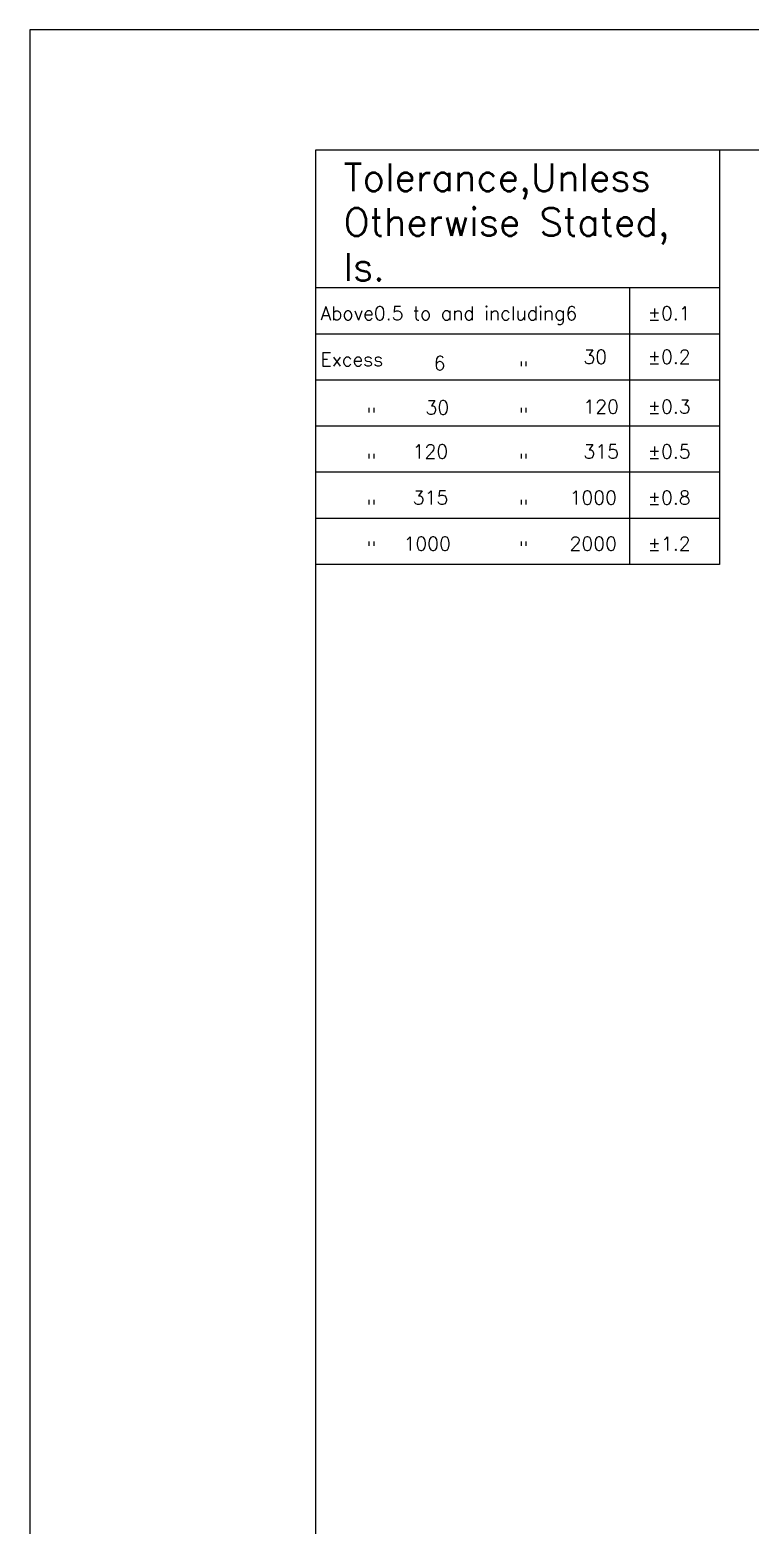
# Model space of a CAD drawing. Extents: x 14808 to 20058, y -13198 to -11680.
# Drawn here: x 18377.5 to 18455.6, y -12393.8 to -12231.5 of the extents above; entities that cross this region are included whole.
import ezdxf

# ---------------------------------------------------------------- set-up
doc = ezdxf.new("R2010")
doc.units = 0
doc.header["$LTSCALE"] = 7
doc.header["$MEASUREMENT"] = 0
doc.layers.get('0').update_dxf_attribs({"color": 2, "linetype": 'CONTINUOUS'})
doc.layers.add('DWG', color=7, linetype='CONTINUOUS')
doc.layers.add('TXT', color=4, linetype='CONTINUOUS')
doc.styles.add('ROMANS', font='ROMANS.shx', dxfattribs={"height": 3.5})

# ---------------------------------------------------------------- blocks, each defined once
blk = doc.blocks.new('BORDER')
for p, q in [((1, 1), (0, 1)), ((0, 1), (0, 0))]:
    blk.add_line(p, q)

msp = doc.modelspace()

# ---------------------------------------------------------------- linework, layer by layer
for p, q in [((18452.25, -12259.52), (18408.5, -12259.52)), ((18442.5, -12259.52), (18442.5, -12289.52)), ((18452.25, -12264.52), (18408.5, -12264.52)), ((18452.25, -12269.52), (18408.5, -12269.52)), ((18452.25, -12274.52), (18408.5, -12274.52)), ((18452.25, -12279.52), (18408.5, -12279.52)), ((18452.25, -12284.52), (18408.5, -12284.52))]:
    msp.add_line(p, q)
at = {"layer": 'DWG'}
for p, q in [((18452.25, -12244.52), (18452.25, -12289.52)), ((18452.25, -12289.52), (18408.5, -12289.52))]:
    msp.add_line(p, q, dxfattribs=at)
at = {"layer": 'TXT'}
for p, q in [((18408.5, -12244.52), (18786.5, -12244.52)), ((18408.5, -12518.52), (18408.5, -12244.52))]:
    msp.add_line(p, q, dxfattribs=at)

# ---------------------------------------------------------------- block references
at = {"xscale": 420, "yscale": 297, "zscale": 420}
msp.add_blockref('BORDER', (18377.5, -12528.52), dxfattribs=at)

# ---------------------------------------------------------------- texts
at = {"linetype": 'Continuous', "style": 'ROMANS'}
for s, height, p in [('Tolerance,Unless', 3, (18411.5, -12249.02)), ('Otherwise Stated,', 3, (18411.5, -12253.88)), ('Is.', 3, (18411.5, -12258.74)), ('Above0.5 to and including6', 1.5, (18409, -12263.02)), ('%%P0.1', 1.5, (18444.5, -12263.02)), ('Excess ', 1.5, (18409, -12268.02)), ('6', 1.5, (18421.27, -12268.44)), ('"', 1.5, (18430.5, -12269.02)), ('30', 1.5, (18437.5, -12267.75)), ('%%p0.2', 1.5, (18444.5, -12267.75)), ('30', 1.5, (18420.38, -12273.25)), ('120', 1.5, (18437.5, -12273.15)), ('%%p0.3', 1.5, (18444.5, -12273.15)), ('"', 1.5, (18414, -12274.02)), ('"', 1.5, (18430.5, -12274.02)), ('120', 1.5, (18418.99, -12278.02)), ('315', 1.5, (18437.5, -12278.02)), ('%%p0.5', 1.5, (18444.5, -12278.02)), ('"', 1.5, (18414, -12279.02)), ('"', 1.5, (18430.5, -12279.02)), ('315', 1.5, (18419, -12283.02)), ('1000', 1.5, (18436, -12283.02)), ('%%P0.8', 1.5, (18444.5, -12283.02)), ('"', 1.5, (18414, -12284.02)), ('"', 1.5, (18430.5, -12284.02)), ('"', 1.5, (18414, -12288.52)), ('1000', 1.5, (18418, -12288.02)), ('"', 1.5, (18430.5, -12288.52)), ('2000', 1.5, (18436, -12288.02)), ('%%P1.2', 1.5, (18444.5, -12288.02))]:
    msp.add_text(s, height=height, dxfattribs=at).set_placement(p)

doc.saveas('drawing.dxf')
